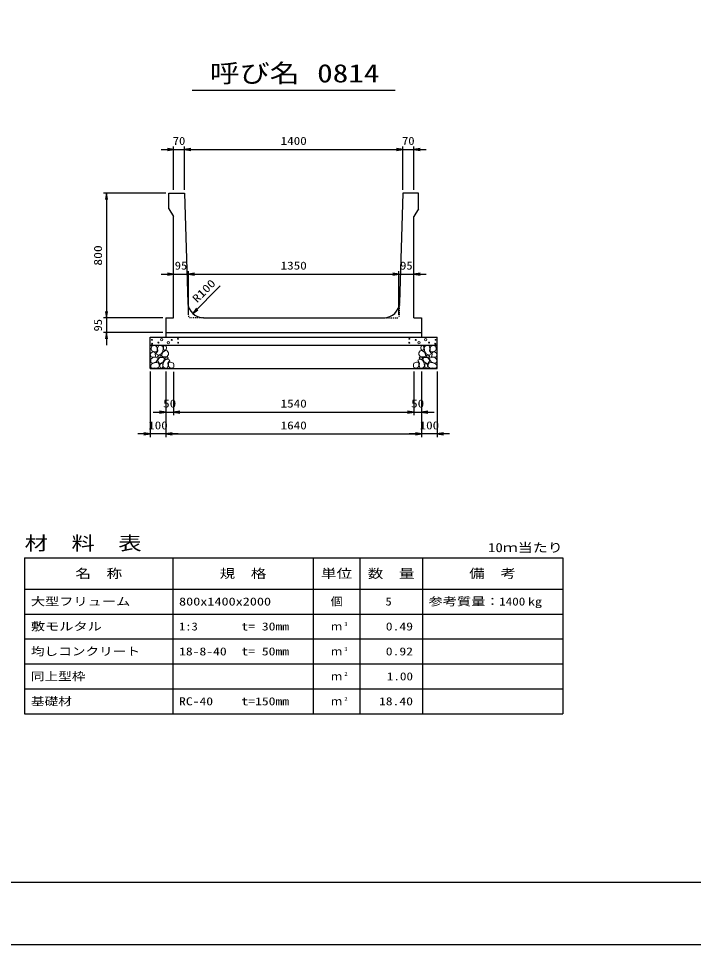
# Model space of a CAD drawing. Units: millimetres at full size. Extents: x 0 to 16820, y 0 to 11880.
# Drawn here: x 5646 to 9973, y 0 to 5940 of the extents above; entities that cross this region are included whole.
import ezdxf
from ezdxf.enums import TextEntityAlignment as Align

# ---------------------------------------------------------------- set-up
doc = ezdxf.new("R2010")
doc.units = ezdxf.units.MM
doc.linetypes.add('DASHED_SPACED', pattern=[12, 6, -6])
for name, color, linetype, lineweight in [('0_2', 7, 'Continuous', 25), ('D-DCR-HCHn', 4, 'Continuous', 9), ('D-MTR-FRAM', 7, 'Continuous', 25), ('D-MTR-LINE', 7, 'Continuous', 25), ('D-STR-DIM', 7, 'Continuous', 25), ('D-STR-STRn', 1, 'Continuous', 25), ('D-TTL', 2, 'Continuous', 25), ('D-TTL-TXT', 7, 'Continuous', 25)]:
    doc.layers.add(name, color=color, linetype=linetype, lineweight=lineweight)
doc.layers.add('D-MTR', color=7, linetype='Continuous')
doc.layers.add('D-MTR-TXT', color=7, linetype='Continuous')
doc.styles.add('ＭＳ ゴシック', font='')
doc.styles.get('ＭＳ ゴシック').set_extended_font_data('MS Gothic')

# ---------------------------------------------------------------- blocks, each defined once
blk = doc.blocks.new('open_arrow')
at = {"color": 0, "linetype": 'Continuous', "lineweight": -2}
blk.add_lwpolyline([(7.5, 1.25), (0, 0), (7.5, -1.25)], dxfattribs=at)

msp = doc.modelspace()

# ---------------------------------------------------------------- linework, layer by layer
at = {"layer": '0_2'}
for p, q in [((6590, 3675), (6590, 3395)), ((6640, 3672.5), (6640, 3395)), ((6640, 3672.5), (6640, 3395)), ((8180, 3675), (8180, 3395)), ((6510, 3415), (6720, 3415)), ((6640, 3415), (8180, 3415))]:
    msp.add_line(p, q, dxfattribs=at)
at = {"layer": 'D-DCR-HCHn'}
for points in [[(6495.46, 3795.356), (6490.26, 3779.753), (6497.194, 3769.352), (6514.53, 3767.618), (6526.366, 3772.699), (6521.464, 3784.954), (6524.932, 3791.889), (6517.997, 3798.823), (6507.596, 3802.29)], [(6528.399, 3838.696), (6512.796, 3842.163), (6498.928, 3835.228), (6497.194, 3819.626), (6500.661, 3807.491), (6517.997, 3802.29), (6530.132, 3802.29), (6535.333, 3810.958), (6535.333, 3830.028)], [(6542.267, 3840.429), (6537.067, 3824.827), (6538.8, 3807.491), (6526.665, 3788.421), (6542.267, 3779.753), (6559.603, 3788.421), (6570.005, 3802.29), (6573.472, 3824.827), (6570.005, 3836.962), (6559.603, 3842.163)], [(6571.739, 3798.823), (6563.071, 3778.02), (6570.005, 3769.352), (6590.808, 3769.352), (6599.476, 3772.819), (6608.144, 3784.954), (6608.144, 3795.356), (6599.476, 3809.224), (6589.074, 3810.958)], [(6575.206, 3836.962), (6575.206, 3816.159), (6583.874, 3810.958), (6592.542, 3816.159), (6594.275, 3828.294), (6592.542, 3838.696), (6580.407, 3842.163)], [(8248.261, 3798.823), (8256.929, 3778.02), (8249.995, 3769.352), (8229.192, 3769.352), (8220.524, 3772.819), (8211.856, 3784.954), (8211.856, 3795.356), (8220.524, 3809.224), (8230.926, 3810.958)], [(8244.794, 3836.962), (8244.794, 3816.159), (8236.126, 3810.958), (8227.458, 3816.159), (8225.725, 3828.294), (8227.458, 3838.696), (8239.593, 3842.163)], [(8277.733, 3840.429), (8282.933, 3824.827), (8281.2, 3807.491), (8293.335, 3788.421), (8277.733, 3779.753), (8260.397, 3788.421), (8249.995, 3802.29), (8246.528, 3824.827), (8249.995, 3836.962), (8260.397, 3842.163)], [(8291.601, 3838.696), (8307.204, 3842.163), (8321.072, 3835.228), (8322.806, 3819.626), (8319.339, 3807.491), (8302.003, 3802.29), (8289.868, 3802.29), (8284.667, 3810.958), (8284.667, 3830.028)], [(8324.54, 3795.356), (8329.74, 3779.753), (8322.806, 3769.352), (8305.47, 3767.618), (8293.634, 3772.699), (8298.536, 3784.954), (8295.068, 3791.889), (8302.003, 3798.823), (8312.404, 3802.29)], [(6528.366, 3737.757), (6541.208, 3757.019), (6539.603, 3761.834), (6521.946, 3766.65), (6505.894, 3765.045), (6494.658, 3755.414), (6493.052, 3744.177), (6494.658, 3732.941), (6507.499, 3729.731)], [(6545.735, 3779.753), (6537.067, 3772.819), (6540.534, 3767.618), (6552.669, 3767.618), (6557.87, 3769.352), (6561.337, 3776.286), (6556.136, 3781.487)], [(6573.311, 3737.757), (6581.337, 3757.019), (6574.916, 3765.045), (6555.654, 3765.045), (6547.628, 3761.834), (6539.603, 3750.598), (6539.603, 3740.967), (6547.628, 3728.125), (6557.259, 3726.52)], [(6600.599, 3699.232), (6605.415, 3713.679), (6603.81, 3729.731), (6615.046, 3747.388), (6600.599, 3755.414), (6584.548, 3747.388), (6574.916, 3734.546), (6571.706, 3713.679), (6574.916, 3702.443), (6584.548, 3697.627)], [(6597.389, 3755.414), (6605.415, 3761.834), (6602.204, 3766.65), (6590.968, 3766.65), (6586.153, 3765.045), (6582.942, 3758.624), (6587.758, 3753.808)], [(8219.401, 3699.232), (8214.585, 3713.679), (8216.19, 3729.731), (8204.954, 3747.388), (8219.401, 3755.414), (8235.452, 3747.388), (8245.084, 3734.546), (8248.294, 3713.679), (8245.084, 3702.443), (8235.452, 3697.627)], [(8222.611, 3755.414), (8214.585, 3761.834), (8217.796, 3766.65), (8229.032, 3766.65), (8233.847, 3765.045), (8237.058, 3758.624), (8232.242, 3753.808)], [(8246.689, 3737.757), (8238.663, 3757.019), (8245.084, 3765.045), (8264.346, 3765.045), (8272.372, 3761.834), (8280.397, 3750.598), (8280.397, 3740.967), (8272.372, 3728.125), (8262.741, 3726.52)], [(8274.265, 3779.753), (8282.933, 3772.819), (8279.466, 3767.618), (8267.331, 3767.618), (8262.13, 3769.352), (8258.663, 3776.286), (8263.864, 3781.487)], [(8291.634, 3737.757), (8278.792, 3757.019), (8280.397, 3761.834), (8298.054, 3766.65), (8314.106, 3765.045), (8325.342, 3755.414), (8326.948, 3744.177), (8325.342, 3732.941), (8312.501, 3729.731)], [(6534.787, 3697.627), (6546.023, 3702.443), (6549.234, 3718.494), (6542.813, 3729.731), (6531.577, 3732.941), (6517.13, 3731.336), (6501.078, 3724.915), (6493.052, 3715.284), (6493.052, 3704.048), (6497.868, 3697.627), (6517.13, 3699.232)], [(6570.101, 3702.443), (6570.101, 3721.705), (6562.075, 3726.52), (6554.049, 3721.705), (6552.444, 3710.469), (6554.049, 3700.837), (6565.285, 3697.627)], [(6613.441, 3700.837), (6627.887, 3697.627), (6640.729, 3704.048), (6642.334, 3718.494), (6639.124, 3729.731), (6623.072, 3734.546), (6611.836, 3734.546), (6607.02, 3726.52), (6607.02, 3708.863)], [(8206.559, 3700.837), (8192.113, 3697.627), (8179.271, 3704.048), (8177.666, 3718.494), (8180.876, 3729.731), (8196.928, 3734.546), (8208.164, 3734.546), (8212.98, 3726.52), (8212.98, 3708.863)], [(8249.899, 3702.443), (8249.899, 3721.705), (8257.925, 3726.52), (8265.951, 3721.705), (8267.556, 3710.469), (8265.951, 3700.837), (8254.715, 3697.627)], [(8285.213, 3697.627), (8273.977, 3702.443), (8270.766, 3718.494), (8277.187, 3729.731), (8288.423, 3732.941), (8302.87, 3731.336), (8318.922, 3724.915), (8326.948, 3715.284), (8326.948, 3704.048), (8322.132, 3697.627), (8302.87, 3699.232)]]:
    msp.add_lwpolyline(points, close=True, dxfattribs=at)
for centre, radius in [((6500.727, 3878.955), 3), ((6542.292, 3860.752), 3), ((6563.336, 3878.955), 7.5), ((6606.664, 3859.961), 7.5), ((6627.708, 3878.164), 3), ((6668.131, 3885.006), 3), ((6669.273, 3859.961), 3), ((8150.727, 3859.961), 3), ((8151.869, 3885.006), 3), ((8192.292, 3878.164), 3), ((8213.336, 3859.961), 7.5), ((8256.664, 3878.955), 7.5), ((8277.708, 3860.752), 3), ((8319.273, 3878.955), 3), ((6501.869, 3853.91), 3), ((8318.131, 3853.91), 3)]:
    msp.add_circle(centre, radius, dxfattribs=at)
at = {"layer": 'D-MTR-FRAM'}
for p, q in [((5685, 2480), (9135, 2480)), ((5685, 2480), (5685, 1480)), ((9135, 2480), (9135, 1480)), ((5685, 1480), (9135, 1480))]:
    msp.add_line(p, q, dxfattribs=at)
at = {"layer": 'D-MTR-LINE'}
for p, q in [((6635, 2480), (6635, 1480)), ((7535, 2480), (7535, 1480)), ((7835, 2480), (7835, 1480)), ((8235, 2480), (8235, 1480)), ((5685, 2280), (9135, 2280)), ((5685, 2120), (9135, 2120)), ((5685, 1960), (9135, 1960)), ((5685, 1800), (9135, 1800)), ((5685, 1640), (9135, 1640))]:
    msp.add_line(p, q, dxfattribs=at)
at = {"layer": 'D-STR-DIM'}
for p, q in [((6640, 4840), (6640, 5120)), ((6710, 4840), (6710, 5120)), ((6710, 4840), (6710, 5120)), ((8110, 4840), (8110, 5120)), ((8110, 4840), (8110, 5120)), ((8180, 4840), (8180, 5120)), ((6560, 5100), (6790, 5100)), ((6710, 5100), (8110, 5100)), ((8030, 5100), (8260, 5100)), ((6590, 4820), (6190, 4820)), ((6210, 4820), (6210, 4020)), ((6560, 4300), (6815, 4300)), ((6735, 4040), (6735, 4320)), ((6735, 4040), (6735, 4320)), ((6735, 4300), (8085, 4300)), ((8005, 4300), (8260, 4300)), ((8085, 4040), (8085, 4320)), ((8085, 4040), (8085, 4320)), ((6762.326, 4048.193), (6939.103, 4224.97)), ((6210, 4100), (6210, 3845)), ((6570, 4020), (6190, 4020)), ((6570, 4020), (6190, 4020)), ((6570, 3925), (6190, 3925)), ((6490, 3675), (6490, 3255)), ((6590, 3675), (6590, 3255)), ((6590, 3675), (6590, 3255)), ((8180, 3675), (8180, 3395)), ((8230, 3675), (8230, 3255)), ((8230, 3675), (8230, 3255)), ((8230, 3675), (8230, 3395)), ((8330, 3675), (8330, 3255)), ((8100, 3415), (8310, 3415)), ((6670, 3275), (6410, 3275)), ((6590, 3275), (8230, 3275)), ((8410, 3275), (8150, 3275))]:
    msp.add_line(p, q, dxfattribs=at)
at = {"layer": 'D-STR-STRn'}
for p, q in [((6610, 4820), (6710, 4820)), ((6610, 4720), (6610, 4820)), ((6710, 4820), (6731.973, 4116.877)), ((8110, 4820), (8088.027, 4116.877)), ((8210, 4820), (8110, 4820)), ((8210, 4720), (8210, 4820)), ((6610, 4720), (6640, 4670)), ((8210, 4720), (8180, 4670)), ((6640, 4020), (6640, 4670)), ((8180, 4020), (8180, 4670)), ((6590, 4020), (6590, 3925)), ((6590, 4020), (6640, 4020)), ((6831.924, 4020), (7988.076, 4020)), ((8180, 4020), (8230, 4020)), ((8230, 4020), (8230, 3925)), ((6590, 3925), (8230, 3925)), ((6590, 3925), (6590, 3895)), ((8230, 3925), (8230, 3895)), ((6490, 3695), (6490, 3895)), ((6490, 3895), (8330, 3895)), ((8330, 3695), (8330, 3895)), ((6490, 3845), (8330, 3845)), ((6490, 3695), (8330, 3695))]:
    msp.add_line(p, q, dxfattribs=at)
at = {"layer": 'D-STR-STRn', "color": 2, "linetype": 'DASHED_SPACED'}
for p, q in [((6731.973, 4116.877), (6735, 4020)), ((8088.027, 4116.877), (8085, 4020)), ((6831.924, 4020), (6735, 4020)), ((7988.076, 4020), (8085, 4020))]:
    msp.add_line(p, q, dxfattribs=at)
at = {"layer": 'D-STR-STRn'}
for centre, start, end in [((6831.924, 4120), 181.78991, 270), ((7988.076, 4120), 270, 358.21009)]:
    msp.add_arc(centre, 100, start, end, dxfattribs=at)
at = {"layer": 'D-TTL'}
for points in [[(0, 0), (16820, 0), (16820, 11880), (0, 11880)], [(400, 400), (16420, 400), (16420, 11480), (400, 11480)]]:
    msp.add_lwpolyline(points, close=True, dxfattribs=at)
at = {"layer": 'D-TTL-TXT'}
msp.add_line((6760, 5480), (8060, 5480), dxfattribs=at)

# ---------------------------------------------------------------- block references
at = {"layer": '0_2', "xscale": 5.33, "yscale": 5.33, "rotation": 180}
for p in [(6590, 3415), (8180, 3415)]:
    msp.add_blockref('open_arrow', p, dxfattribs=at)
at = {"layer": '0_2', "xscale": 5.33, "yscale": 5.33}
msp.add_blockref('open_arrow', (6640, 3415), dxfattribs=at)
msp.add_blockref('open_arrow', (6640, 3415), dxfattribs=at)
at = {"layer": 'D-STR-DIM', "xscale": 5.33, "yscale": 5.33}
for p, rotation in [((6640, 5100), 180), ((8110, 5100), 180), ((8110, 5100), 180), ((6210, 4820), 270), ((6640, 4300), 180), ((8085, 4300), 180), ((8085, 4300), 180), ((6210, 4020), 90), ((6210, 4020), 90), ((6762.326, 4048.193), 45), ((6210, 3925), 270), ((8180, 3415), 180), ((6490, 3275), 180), ((8230, 3275), 180), ((8230, 3275), 180)]:
    msp.add_blockref('open_arrow', p, dxfattribs=dict(at, rotation=rotation))
for p in [(6710, 5100), (6710, 5100), (8180, 5100), (6735, 4300), (6735, 4300), (8180, 4300), (8230, 3415), (6590, 3275), (6590, 3275), (8330, 3275)]:
    msp.add_blockref('open_arrow', p, dxfattribs=at)

# ---------------------------------------------------------------- texts
at = {"layer": '0_2', "style": 'ＭＳ ゴシック', "width": 1.2}
for s, p in [('50', (6615, 3470)), ('1540', (7410, 3470))]:
    msp.add_text(s, height=51.32, dxfattribs=at).set_placement(p, align=Align.MIDDLE_CENTER)
at = {"layer": 'D-MTR', "style": 'ＭＳ ゴシック', "width": 1.25}
msp.add_text('材\u3000料\u3000表', height=87.98, dxfattribs=at).set_placement((5685, 2504), align=Align.BOTTOM_LEFT)
at = {"layer": 'D-MTR', "style": 'ＭＳ ゴシック', "width": 1.2}
msp.add_text('10ｍ当たり', height=58.65, dxfattribs=at).set_placement((9135, 2499.333), align=Align.BOTTOM_RIGHT)
at = {"layer": 'D-MTR-TXT', "style": 'ＭＳ ゴシック'}
for s, height, width, p in [('名\u3000称', 58.65, 1.25, (6160, 2380)), ('規\u3000格', 58.65, 1.25, (7085, 2380)), ('単位', 58.65, 1.25, (7685, 2380)), ('数\u3000量', 58.65, 1.25, (8035, 2380)), ('備\u3000考', 58.65, 1.25, (8685, 2380)), ('個', 51.32, 1.1, (7685, 2200))]:
    msp.add_text(s, height=height, dxfattribs=dict(at, width=width)).set_placement(p, align=Align.MIDDLE_CENTER)
for s, width, p in [('大型フリューム', 1.3, (5725, 2200)), ('800x1400x2000', 1.3, (6675, 2200)), ('参考質量：    kg', 1.3, (8275, 2200)), ('敷モルタル', 1.3, (5725, 2040)), ('1:3', 1.15, (6675, 2040)), ('t= 30mm', 1.25, (7075, 2040)), ('均しコンクリート', 1.25, (5725, 1880)), ('18-8-40', 1.25, (6675, 1880)), ('t= 50mm', 1.25, (7075, 1880)), ('同上型枠', 1.25, (5725, 1720)), ('基礎材', 1.25, (5725, 1560)), ('RC-40', 1.25, (6675, 1560)), ('t=150mm', 1.25, (7075, 1560))]:
    msp.add_text(s, height=51.32, dxfattribs=dict(at, width=width)).set_placement(p, align=Align.MIDDLE_LEFT)
for s, width, p in [('5', 1.15, (8038.553, 2200)), ('1400', 1.2, (8895, 2200)), ('0.49', 1.25, (8175, 2040)), ('0.92', 1.25, (8175, 1880)), ('1.00', 1.2, (8175, 1720)), ('18.40', 1.25, (8175, 1560))]:
    msp.add_text(s, height=51.32, dxfattribs=dict(at, width=width)).set_placement(p, align=Align.MIDDLE_RIGHT)
for p in [(7685, 2040), (7685, 1880), (7685, 1720), (7685, 1560)]:
    msp.add_text('ｍ', height=51.32, dxfattribs=at).set_placement(p, align=Align.MIDDLE_CENTER)
at = {"layer": 'D-MTR-TXT', "style": 'ＭＳ ゴシック', "width": 1.15}
for s, p in [('3', (7735, 2035.333)), ('3', (7735, 1875.333)), ('2', (7735, 1715.333)), ('2', (7735, 1555.333))]:
    msp.add_text(s, height=25.66, dxfattribs=at).set_placement(p, align=Align.BOTTOM_LEFT)
at = {"layer": 'D-STR-DIM', "style": 'ＭＳ ゴシック'}
for s, width, p in [('70', 1.15, (6675, 5155)), ('1400', 1.2, (7410, 5155)), ('70', 1.15, (8145, 5155)), ('95', 1.15, (6687.5, 4355)), ('1350', 1.2, (7410, 4355)), ('95', 1.15, (8132.5, 4355)), ('50', 1.2, (8205, 3470)), ('100', 1.2, (6540, 3330)), ('1640', 1.2, (7410, 3330)), ('100', 1.2, (8280, 3330))]:
    msp.add_text(s, height=51.32, dxfattribs=dict(at, width=width)).set_placement(p, align=Align.MIDDLE_CENTER)
for s, width, p in [('800', 1.25, (6155, 4420)), ('95', 1.15, (6155, 3972.5))]:
    msp.add_text(s, height=51.32, rotation=90, dxfattribs=dict(at, width=width)).set_placement(p, align=Align.MIDDLE_CENTER)
at = {"layer": 'D-STR-DIM', "style": 'ＭＳ ゴシック', "width": 1.25}
msp.add_text('R100', height=51.32, rotation=45, dxfattribs=at).set_placement((6801.266, 4102.218), align=Align.BOTTOM_LEFT)
at = {"layer": 'D-TTL-TXT', "style": 'ＭＳ ゴシック'}
for s, width, p in [('呼び名', 1.2, (7160, 5495)), ('0814', 1.25, (7760, 5495))]:
    msp.add_text(s, height=117.3, dxfattribs=dict(at, width=width)).set_placement(p, align=Align.BOTTOM_CENTER)

doc.saveas('drawing.dxf')
